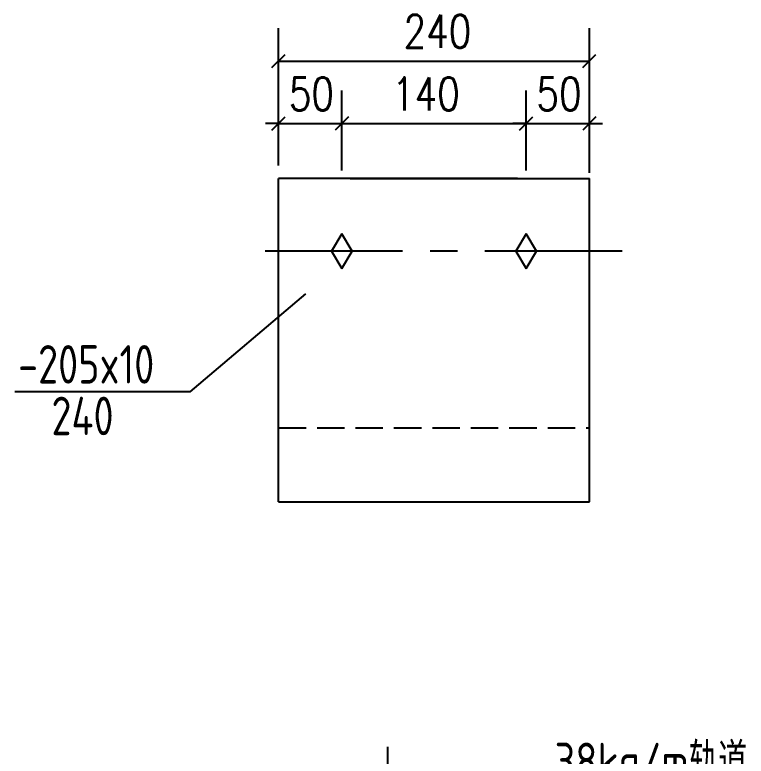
# Model space of a CAD drawing. Extents: x 69728788 to 149766163, y 20718153 to 43663798.
# Drawn here: x 74917806 to 74924463, y 21063762 to 21070505 of the extents above; entities that cross this region are included whole.
import ezdxf

# ---------------------------------------------------------------- set-up
doc = ezdxf.new("R2010")
doc.units = 0
doc.header["$LTSCALE"] = 1000
doc.header["$MEASUREMENT"] = 0
for name, pattern in [('CENTER', [2, 1.25, -0.25, 0.25, -0.25]), ('DASH', [0.35, 0.25, -0.1]), ('DOTE', [2.42, 2, -0.2, 0.02, -0.2])]:
    doc.linetypes.add(name, pattern=pattern)
doc.layers.get('0').update_dxf_attribs({"linetype": 'CONTINUOUS'})
for name, color, linetype in [('3T_BAR', 7, 'CONTINUOUS'), ('AXIS', 3, 'CONTINUOUS'), ('C', 6, 'CENTER'), ('D', 4, 'CONTINUOUS'), ('DOTE', 251, 'DOTE'), ('PUB_TEXT', 7, 'CONTINUOUS')]:
    doc.layers.add(name, color=color, linetype=linetype)
doc.styles.add('DIM_FONT', font='SIMPLEX.shx', dxfattribs={"width": 0.8})
doc.styles.add('TSSD_Rein', font='atssdeng.shx', dxfattribs={"width": 0.7, "bigfont": 'atssdchn.shx'})

msp = doc.modelspace()

# ---------------------------------------------------------------- linework, layer by layer
at = {"color": 0, "linetype": 'ByBlock'}
for p, q in [((74920146.7, 21070025.3), (74920266.7, 21070145.3)), ((74922975.4, 21070025.3), (74923095.4, 21070145.3)), ((74920146.7, 21069456), (74920266.7, 21069576)), ((74920842.2, 21069576), (74920722.2, 21069456)), ((74920842.2, 21069576), (74920722.2, 21069456)), ((74922399.9, 21069456), (74922519.9, 21069576)), ((74922399.9, 21069456), (74922519.9, 21069576)), ((74923095.4, 21069576), (74922975.4, 21069456))]:
    msp.add_line(p, q, dxfattribs=at)
for p, q in [((74922382.9, 21069016.6), (74920206.7, 21069016.6)), ((74920206.7, 21066074.3), (74920206.7, 21069016.6)), ((74920859.2, 21069016.6), (74923035.4, 21069016.6)), ((74923035.4, 21066074.3), (74923035.4, 21069016.6)), ((74920782.2, 21068513.2), (74920687.7, 21068355.7)), ((74920876.7, 21068355.7), (74920782.2, 21068513.2)), ((74922459.9, 21068513.2), (74922365.4, 21068355.7)), ((74922554.4, 21068355.7), (74922459.9, 21068513.2)), ((74920687.7, 21068355.7), (74920782.2, 21068198.2)), ((74920782.2, 21068198.2), (74920876.7, 21068355.7)), ((74922365.4, 21068355.7), (74922459.9, 21068198.2)), ((74922459.9, 21068355.7), (74922459.9, 21068355.7)), ((74922459.9, 21068198.2), (74922554.4, 21068355.7))]:
    msp.add_line(p, q)
at = {"layer": '3T_BAR', "linetype": 'DASH'}
msp.add_line((74920206.7, 21066749.3), (74923035.4, 21066749.3), dxfattribs=at)
at = {"layer": '3T_BAR'}
msp.add_line((74920206.7, 21066074.3), (74923035.4, 21066074.3), dxfattribs=at)
at = {"layer": 'AXIS'}
for p, q in [((74920206.7, 21069562.7), (74920206.7, 21070385.3)), ((74923035.4, 21069068.7), (74923035.4, 21070385.3)), ((74920206.7, 21070085.3), (74923035.4, 21070085.3)), ((74920206.7, 21069134.1), (74920206.7, 21069816)), ((74920782.2, 21069089.3), (74920782.2, 21069816)), ((74920782.2, 21069089.3), (74920782.2, 21069816)), ((74922459.9, 21069089.3), (74922459.9, 21069816)), ((74922459.9, 21069089.3), (74922459.9, 21069816)), ((74923035.4, 21069562.7), (74923035.4, 21069816)), ((74920206.7, 21069516), (74920086.7, 21069516)), ((74920206.7, 21069516), (74920782.2, 21069516)), ((74920782.2, 21069516), (74922459.9, 21069516)), ((74920782.2, 21069516), (74920902.2, 21069516)), ((74922459.9, 21069516), (74922339.9, 21069516)), ((74922459.9, 21069516), (74923035.4, 21069516)), ((74923035.4, 21069516), (74923155.4, 21069516))]:
    msp.add_line(p, q, dxfattribs=at)
at = {"layer": 'C'}
msp.add_line((74923335.4, 21068355.7), (74919966.5, 21068355.7), dxfattribs=at)
at = {"layer": 'D'}
msp.add_lwpolyline([(74920451.9, 21067967.4), (74919398.3, 21067077.1), (74917805.9, 21067077.1)], dxfattribs=at)
msp.add_lwpolyline([(74920451.9, 21067967.4), (74919398.3, 21067077.1), (74917805.9, 21067077.1)], dxfattribs=at)
at = {"layer": 'DOTE', "ltscale": 0.5}
msp.add_line((74921199.9, 21052151), (74921199.9, 21063848.5), dxfattribs=at)

# ---------------------------------------------------------------- texts
at = {"color": 7, "style": 'DIM_FONT', "width": 0.8}
for s, p in [('240', (74921344.4, 21070205.3)), ('50', (74920300.2, 21069636)), ('140', (74921239.4, 21069636)), ('50', (74922553.4, 21069636))]:
    msp.add_text(s, height=300, dxfattribs=at).set_placement(p)
at = {"layer": 'PUB_TEXT', "style": 'TSSD_Rein', "width": 0.8}
for s, p in [('-205x10', (74917835.4, 21067151.2)), ('240', (74918139, 21066681.9)), ('38kg/m轨道', (74922719.2, 21063534.8))]:
    msp.add_text(s, height=350, dxfattribs=at).set_placement(p)

doc.saveas('drawing.dxf')
